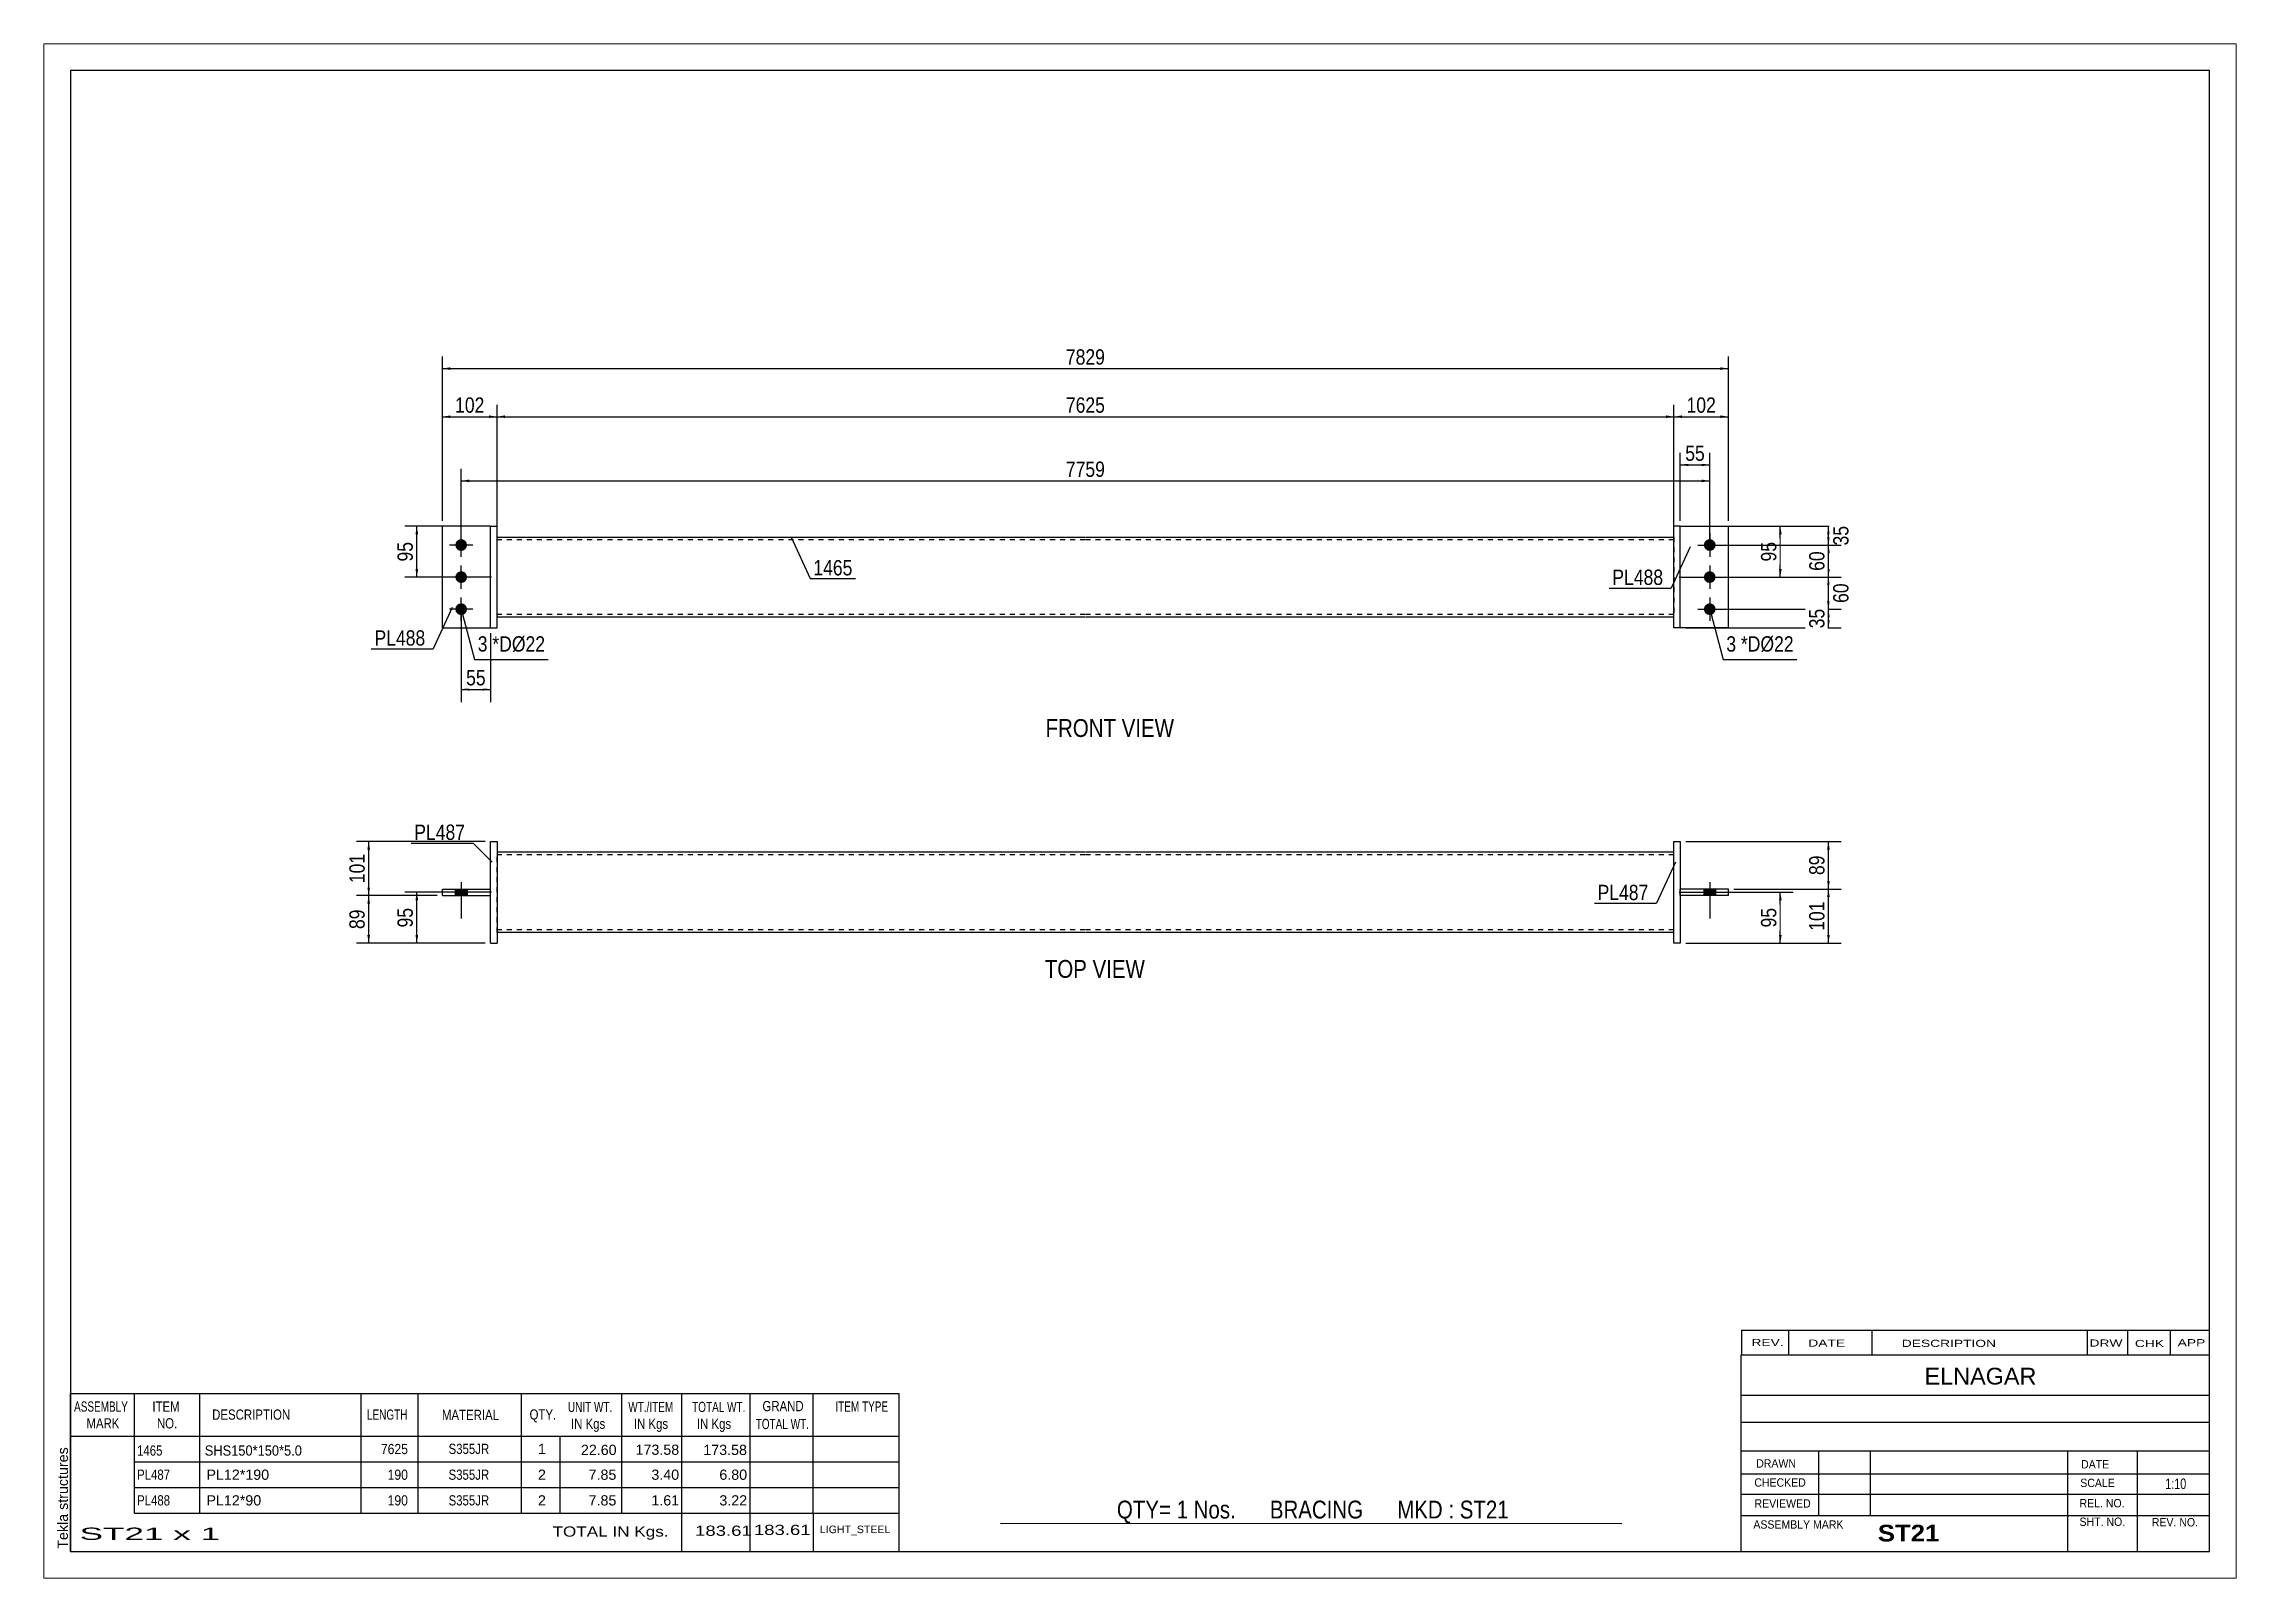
# Paper-space layout 'Layout1' of a CAD drawing. Header units: millimetres. Extents: x 0 to 410, y 0 to 287.
# The model-space entities are those that its viewports show. They can reach past a viewport. Long polylines and large blocks are cut down to what shows.
import ezdxf

# ---------------------------------------------------------------- set-up
doc = ezdxf.new("R2010")
doc.units = ezdxf.units.MM
doc.linetypes.add('DXK_LINE_DOT1', pattern=[1.8814, 0.9407, -0.9407])
doc.layers.add('Viewport layer', color=7, linetype='Continuous', plot=False)
doc.styles.add('Arial', font='ARIAL.TTF', dxfattribs={"height": 0.2})
doc.styles.add('Arial Bold', font='ARIALBD.TTF', dxfattribs={"height": 0.2})
doc.styles.add('Arial Narrow', font='ARIALN.TTF', dxfattribs={"height": 0.2})

# ---------------------------------------------------------------- blocks, each defined once
blk = doc.blocks.new('Unknown-629096181-3538')
at = {"color": 5, "linetype": 'Continuous'}
for p, q in [((405, 282), (5, 282)), ((5, 282), (5, 5)), ((405, 5), (405, 282)), ((5, 5), (405, 5))]:
    blk.add_line(p, q, dxfattribs=at)
at = {"color": 174, "linetype": 'Continuous', "style": 'Arial'}
blk.add_text('Tekla structures', height=1.9102, rotation=90, dxfattribs=at).set_placement((4.5, 5.5))
blk = doc.blocks.new('Unknown-629096181-11 - 3136')
at = {"color": 0, "linetype": 'Continuous'}
blk.add_wipeout([(211.4, 157.35), (211.4, 160.85), (187.34, 160.85), (187.34, 157.35)], dxfattribs=at)
at = {"color": 6, "linetype": 'Continuous', "style": 'Arial Narrow'}
blk.add_text('FRONT VIEW', height=3.34, dxfattribs=at).set_placement((187.34, 157.35))
blk = doc.blocks.new('Unknown-629096181-12 - 3162')
at = {"color": 0, "linetype": 'Continuous'}
blk.add_wipeout([(205.95, 112.29), (205.95, 115.79), (187.2, 115.79), (187.2, 112.29)], dxfattribs=at)
at = {"color": 6, "linetype": 'Continuous', "style": 'Arial Narrow'}
blk.add_text('TOP VIEW', height=3.34, dxfattribs=at).set_placement((187.2, 112.29))
blk = doc.blocks.new('Part-629096181-3152 - 3136')
at = {"color": 2, "linetype": 'Continuous'}
for p, q in [((306.05, 196.75), (315.05, 196.75)), ((315.05, 177.75), (315.05, 196.75)), ((315.05, 177.75), (306.05, 177.75))]:
    blk.add_line(p, q, dxfattribs=at)
at = {"color": 7, "linetype": 'DXK_LINE_DOT1'}
blk.add_line((306.05, 177.75), (306.05, 196.75), dxfattribs=at)
blk = doc.blocks.new('Part-629096181-3153 - 3136')
at = {"color": 2, "linetype": 'Continuous'}
for p, q in [((306.05, 196.75), (304.85, 196.75)), ((304.85, 177.75), (304.85, 196.75)), ((306.05, 177.75), (306.05, 196.75)), ((306.05, 177.75), (304.85, 177.75))]:
    blk.add_line(p, q, dxfattribs=at)
blk = doc.blocks.new('Part-629096181-3154 - 3136')
at = {"color": 2, "linetype": 'Continuous'}
for p, q in [((74.55, 177.75), (74.55, 196.75)), ((83.55, 196.75), (74.55, 196.75)), ((74.55, 177.75), (83.55, 177.75))]:
    blk.add_line(p, q, dxfattribs=at)
at = {"color": 7, "linetype": 'DXK_LINE_DOT1'}
blk.add_line((83.55, 177.75), (83.55, 196.75), dxfattribs=at)
blk = doc.blocks.new('Part-629096181-3155 - 3136')
at = {"color": 2, "linetype": 'Continuous'}
for p, q in [((83.55, 177.75), (83.55, 196.75)), ((83.55, 196.75), (84.75, 196.75)), ((84.75, 177.75), (84.75, 196.75)), ((83.55, 177.75), (84.75, 177.75))]:
    blk.add_line(p, q, dxfattribs=at)
blk = doc.blocks.new('Part-629096181-3156 - 3136')
at = {"color": 2, "linetype": 'Continuous'}
for p, q in [((84.75, 194.75), (194.75, 194.75)), ((194.85, 194.75), (304.85, 194.75)), ((194.75, 179.75), (84.75, 179.75)), ((304.85, 179.75), (194.85, 179.75))]:
    blk.add_line(p, q, dxfattribs=at)
at = {"color": 7, "linetype": 'DXK_LINE_DOT1'}
for p, q in [((84.75, 179.75), (84.75, 194.75)), ((194.75, 194.25), (84.75, 194.25)), ((304.85, 194.25), (194.85, 194.25)), ((304.85, 194.75), (304.85, 179.75)), ((194.75, 180.25), (84.75, 180.25)), ((304.85, 180.25), (194.85, 180.25))]:
    blk.add_line(p, q, dxfattribs=at)
blk = doc.blocks.new('Bolt-629096181-3157 - 3136')
at = {"linetype": 'Continuous'}
for points in [[(311.55, 194.35, -1), (311.55, 192.15, -1)], [(311.55, 188.35, -1), (311.55, 186.15, -1)], [(311.55, 182.35, -1), (311.55, 180.15, -1)]]:
    blk.add_hatch(color=3, dxfattribs=at).paths.add_polyline_path(points)
at = {"color": 3, "linetype": 'Continuous'}
for p, q in [((309.35, 193.25), (313.75, 193.25)), ((311.55, 195.45), (311.55, 191.05)), ((311.55, 189.45), (311.55, 185.05)), ((309.35, 187.25), (313.75, 187.25)), ((309.35, 181.25), (313.75, 181.25)), ((311.55, 183.45), (311.55, 179.05))]:
    blk.add_line(p, q, dxfattribs=at)
blk = doc.blocks.new('Bolt-629096181-3158 - 3136')
at = {"linetype": 'Continuous'}
for points in [[(78.05, 192.15, -1), (78.05, 194.35, -1)], [(78.05, 186.15, -1), (78.05, 188.35, -1)], [(78.05, 180.15, -1), (78.05, 182.35, -1)]]:
    blk.add_hatch(color=3, dxfattribs=at).paths.add_polyline_path(points)
at = {"color": 3, "linetype": 'Continuous'}
for p, q in [((80.25, 193.25), (75.85, 193.25)), ((78.05, 191.05), (78.05, 195.45)), ((78.05, 185.05), (78.05, 189.45)), ((80.25, 187.25), (75.85, 187.25)), ((80.25, 181.25), (75.85, 181.25)), ((78.05, 179.05), (78.05, 183.45))]:
    blk.add_line(p, q, dxfattribs=at)
blk = doc.blocks.new('Bolt-629096181-3168 - 3162')
at = {"linetype": 'Continuous'}
blk.add_hatch(color=3, dxfattribs=at).paths.add_polyline_path([(312.65, 128.89), (310.45, 128.89), (310.45, 127.69), (312.65, 127.69)])
blk.add_hatch(color=3, dxfattribs=at).paths.add_polyline_path([(312.65, 128.89), (310.45, 128.89), (310.45, 127.69), (312.65, 127.69)])
blk.add_hatch(color=3, dxfattribs=at).paths.add_polyline_path([(312.65, 128.89), (310.45, 128.89), (310.45, 127.69), (312.65, 127.69)])
at = {"color": 3, "linetype": 'Continuous'}
for p, q in [((310.45, 128.89), (310.45, 127.69)), ((310.45, 128.89), (310.45, 127.69)), ((310.45, 128.89), (310.45, 127.69)), ((311.55, 130.19), (311.55, 123.39)), ((311.55, 130.19), (311.55, 123.39)), ((311.55, 130.19), (311.55, 123.39)), ((312.65, 128.89), (312.65, 127.69)), ((312.65, 128.89), (312.65, 127.69)), ((312.65, 128.89), (312.65, 127.69))]:
    blk.add_line(p, q, dxfattribs=at)
blk = doc.blocks.new('Part-629096181-3163 - 3162')
at = {"color": 2, "linetype": 'Continuous'}
for p, q in [((315.05, 128.89), (306.05, 128.89)), ((306.05, 127.69), (306.05, 128.89)), ((315.05, 127.69), (306.05, 127.69)), ((315.05, 127.69), (315.05, 128.89))]:
    blk.add_line(p, q, dxfattribs=at)
blk = doc.blocks.new('Part-629096181-3164 - 3162')
at = {"color": 2, "linetype": 'Continuous'}
for p, q in [((304.85, 118.79), (304.85, 137.79)), ((304.85, 137.79), (306.05, 137.79)), ((306.05, 137.79), (306.05, 118.79)), ((306.05, 118.79), (304.85, 118.79))]:
    blk.add_line(p, q, dxfattribs=at)
blk = doc.blocks.new('Part-629096181-3165 - 3162')
at = {"color": 2, "linetype": 'Continuous'}
for p, q in [((74.55, 127.69), (74.55, 128.89)), ((74.55, 128.89), (83.55, 128.89)), ((74.55, 127.69), (83.55, 127.69)), ((83.55, 127.69), (83.55, 128.89))]:
    blk.add_line(p, q, dxfattribs=at)
blk = doc.blocks.new('Part-629096181-3166 - 3162')
at = {"color": 2, "linetype": 'Continuous'}
for p, q in [((83.55, 118.79), (83.55, 137.79)), ((83.55, 137.79), (84.75, 137.79)), ((84.75, 137.79), (84.75, 118.79)), ((83.55, 118.79), (84.75, 118.79))]:
    blk.add_line(p, q, dxfattribs=at)
blk = doc.blocks.new('Part-629096181-3167 - 3162')
at = {"color": 2, "linetype": 'Continuous'}
for p, q in [((194.75, 135.79), (84.75, 135.79)), ((304.85, 135.79), (194.85, 135.79)), ((194.75, 120.79), (84.75, 120.79)), ((304.85, 120.79), (194.85, 120.79))]:
    blk.add_line(p, q, dxfattribs=at)
at = {"color": 7, "linetype": 'DXK_LINE_DOT1'}
for p, q in [((84.75, 120.79), (84.75, 135.79)), ((304.85, 120.79), (304.85, 135.79)), ((194.75, 135.29), (84.75, 135.29)), ((304.85, 135.29), (194.85, 135.29)), ((194.75, 121.29), (84.75, 121.29)), ((304.85, 121.29), (194.85, 121.29))]:
    blk.add_line(p, q, dxfattribs=at)
blk = doc.blocks.new('Bolt-629096181-3169 - 3162')
at = {"linetype": 'Continuous'}
blk.add_hatch(color=3, dxfattribs=at).paths.add_polyline_path([(76.95, 127.69), (79.15, 127.69), (79.15, 128.89), (76.95, 128.89)])
blk.add_hatch(color=3, dxfattribs=at).paths.add_polyline_path([(76.95, 127.69), (79.15, 127.69), (79.15, 128.89), (76.95, 128.89)])
blk.add_hatch(color=3, dxfattribs=at).paths.add_polyline_path([(76.95, 127.69), (79.15, 127.69), (79.15, 128.89), (76.95, 128.89)])
at = {"color": 3, "linetype": 'Continuous'}
for p, q in [((76.95, 128.89), (76.95, 127.69)), ((76.95, 128.89), (76.95, 127.69)), ((76.95, 128.89), (76.95, 127.69)), ((78.05, 130.19), (78.05, 123.39)), ((78.05, 130.19), (78.05, 123.39)), ((78.05, 130.19), (78.05, 123.39)), ((79.15, 128.89), (79.15, 127.69)), ((79.15, 128.89), (79.15, 127.69)), ((79.15, 128.89), (79.15, 127.69))]:
    blk.add_line(p, q, dxfattribs=at)
blk = doc.blocks.new('StraightDimension-629096181-3175 - 3136')
at = {"linetype": 'Continuous'}
for points in [[(69.5, 195.25), (69.75, 196.75), (70, 195.25)], [(70, 188.75), (69.75, 187.25), (69.5, 188.75)]]:
    blk.add_hatch(color=7, dxfattribs=at).paths.add_polyline_path(points)
at = {"color": 7, "linetype": 'Continuous'}
for p, q in [((82.55, 196.75), (67.5, 196.75)), ((69.75, 187.25), (69.75, 196.75)), ((83.75, 187.25), (67.5, 187.25))]:
    blk.add_line(p, q, dxfattribs=at)
at = {"color": 0}
blk.add_wipeout([(69.6, 194.43), (65.4, 194.43), (65.4, 189.57), (69.6, 189.57)], dxfattribs=at)
at = {"color": 3, "style": 'Arial Narrow'}
blk.add_text('95', height=2.863, rotation=90.0002, dxfattribs=at).set_placement((69, 190.17))
blk = doc.blocks.new('StraightDimension-629096181-3219 - 3136')
at = {"linetype": 'Continuous'}
for points in [[(306.35, 217), (304.85, 217.25), (306.35, 217.5)], [(313.55, 217.5), (315.05, 217.25), (313.55, 217)]]:
    blk.add_hatch(color=7, dxfattribs=at).paths.add_polyline_path(points)
at = {"color": 7, "linetype": 'Continuous'}
for p, q in [((304.85, 195.75), (304.85, 219.5)), ((315.05, 197.75), (315.05, 219.5)), ((304.85, 217.25), (315.05, 217.25))]:
    blk.add_line(p, q, dxfattribs=at)
at = {"color": 0}
blk.add_wipeout([(313.29, 217.4), (313.29, 221.6), (306.61, 221.6), (306.61, 217.4)], dxfattribs=at)
at = {"color": 3, "style": 'Arial Narrow'}
blk.add_text('102', height=2.863, dxfattribs=at).set_placement((307.21, 218))
blk = doc.blocks.new('StraightDimension-629096181-3220 - 3136')
at = {"linetype": 'Continuous'}
for points in [[(86.25, 217), (84.75, 217.25), (86.25, 217.5)], [(303.35, 217.5), (304.85, 217.25), (303.35, 217)]]:
    blk.add_hatch(color=7, dxfattribs=at).paths.add_polyline_path(points)
at = {"color": 7, "linetype": 'Continuous'}
for p, q in [((84.75, 195.75), (84.75, 219.5)), ((304.85, 195.75), (304.85, 219.5)), ((84.75, 217.25), (304.85, 217.25))]:
    blk.add_line(p, q, dxfattribs=at)
at = {"color": 0}
blk.add_wipeout([(199.06, 217.4), (199.06, 221.6), (190.54, 221.6), (190.54, 217.4)], dxfattribs=at)
at = {"color": 3, "style": 'Arial Narrow'}
blk.add_text('7625', height=2.863, dxfattribs=at).set_placement((191.14, 218))
blk = doc.blocks.new('StraightDimension-629096181-3221 - 3136')
at = {"linetype": 'Continuous'}
for points in [[(76.05, 217), (74.55, 217.25), (76.05, 217.5)], [(83.25, 217.5), (84.75, 217.25), (83.25, 217)]]:
    blk.add_hatch(color=7, dxfattribs=at).paths.add_polyline_path(points)
at = {"color": 7, "linetype": 'Continuous'}
for p, q in [((74.55, 197.75), (74.55, 219.5)), ((84.75, 195.75), (84.75, 219.5)), ((74.55, 217.25), (84.75, 217.25))]:
    blk.add_line(p, q, dxfattribs=at)
at = {"color": 0}
blk.add_wipeout([(82.99, 217.4), (82.99, 221.6), (76.31, 221.6), (76.31, 217.4)], dxfattribs=at)
at = {"color": 3, "style": 'Arial Narrow'}
blk.add_text('102', height=2.863, dxfattribs=at).set_placement((76.91, 218))
blk = doc.blocks.new('StraightDimension-629096181-3181 - 3136')
at = {"linetype": 'Continuous'}
for points in [[(324.5, 195.25), (324.75, 196.75), (325, 195.25)], [(325, 188.75), (324.75, 187.25), (324.5, 188.75)]]:
    blk.add_hatch(color=7, dxfattribs=at).paths.add_polyline_path(points)
at = {"color": 7, "linetype": 'Continuous'}
for p, q in [((307.05, 196.75), (327.15, 196.75)), ((324.75, 187.25), (324.75, 196.75)), ((305.85, 187.25), (327.15, 187.25))]:
    blk.add_line(p, q, dxfattribs=at)
at = {"color": 0}
blk.add_wipeout([(324.6, 194.43), (320.4, 194.43), (320.4, 189.57), (324.6, 189.57)], dxfattribs=at)
at = {"color": 3, "style": 'Arial Narrow'}
blk.add_text('95', height=2.863, rotation=90.0002, dxfattribs=at).set_placement((324, 190.17))
blk = doc.blocks.new('StraightDimension-629096181-3186 - 3136')
at = {"linetype": 'Continuous'}
for points in [[(333.5, 195.25), (333.75, 196.75), (334, 195.25)], [(334, 194.75), (333.75, 193.25), (333.5, 194.75)]]:
    blk.add_hatch(color=7, dxfattribs=at).paths.add_polyline_path(points)
at = {"color": 7, "linetype": 'Continuous'}
for p, q in [((307.05, 196.75), (336, 196.75)), ((312.55, 193.25), (336, 193.25)), ((333.75, 193.25), (333.75, 196.75))]:
    blk.add_line(p, q, dxfattribs=at)
at = {"color": 0}
blk.add_wipeout([(338.1, 197.43), (333.9, 197.43), (333.9, 192.57), (338.1, 192.57)], dxfattribs=at)
at = {"color": 3, "style": 'Arial Narrow'}
blk.add_text('35', height=2.863, rotation=90.0002, dxfattribs=at).set_placement((337.5, 193.17))
blk = doc.blocks.new('StraightDimension-629096181-3187 - 3136')
at = {"linetype": 'Continuous'}
for points in [[(333.5, 191.75), (333.75, 193.25), (334, 191.75)], [(334, 188.75), (333.75, 187.25), (333.5, 188.75)]]:
    blk.add_hatch(color=7, dxfattribs=at).paths.add_polyline_path(points)
at = {"color": 7, "linetype": 'Continuous'}
for p, q in [((312.55, 193.25), (336.15, 193.25)), ((333.75, 187.25), (333.75, 193.25)), ((312.55, 187.25), (336.15, 187.25))]:
    blk.add_line(p, q, dxfattribs=at)
at = {"color": 0}
blk.add_wipeout([(333.6, 192.68), (329.4, 192.68), (329.4, 187.82), (333.6, 187.82)], dxfattribs=at)
at = {"color": 3, "style": 'Arial Narrow'}
blk.add_text('60', height=2.863, rotation=90.0002, dxfattribs=at).set_placement((333, 188.42))
blk = doc.blocks.new('StraightDimension-629096181-3188 - 3136')
at = {"linetype": 'Continuous'}
for points in [[(333.5, 185.75), (333.75, 187.25), (334, 185.75)], [(334, 182.75), (333.75, 181.25), (333.5, 182.75)]]:
    blk.add_hatch(color=7, dxfattribs=at).paths.add_polyline_path(points)
at = {"color": 7, "linetype": 'Continuous'}
for p, q in [((312.55, 187.25), (336, 187.25)), ((333.75, 181.25), (333.75, 187.25)), ((312.55, 181.25), (336, 181.25))]:
    blk.add_line(p, q, dxfattribs=at)
at = {"color": 0}
blk.add_wipeout([(338.1, 186.68), (333.9, 186.68), (333.9, 181.82), (338.1, 181.82)], dxfattribs=at)
at = {"color": 3, "style": 'Arial Narrow'}
blk.add_text('60', height=2.863, rotation=90.0002, dxfattribs=at).set_placement((337.5, 182.42))
blk = doc.blocks.new('StraightDimension-629096181-3189 - 3136')
at = {"linetype": 'Continuous'}
for points in [[(333.5, 179.75), (333.75, 181.25), (334, 179.75)], [(334, 179.25), (333.75, 177.75), (333.5, 179.25)]]:
    blk.add_hatch(color=7, dxfattribs=at).paths.add_polyline_path(points)
at = {"color": 7, "linetype": 'Continuous'}
for p, q in [((312.55, 181.25), (336.15, 181.25)), ((333.75, 177.75), (333.75, 181.25)), ((307.05, 177.75), (336.15, 177.75))]:
    blk.add_line(p, q, dxfattribs=at)
at = {"color": 0}
blk.add_wipeout([(333.6, 181.93), (329.4, 181.93), (329.4, 177.07), (333.6, 177.07)], dxfattribs=at)
at = {"color": 3, "style": 'Arial Narrow'}
blk.add_text('35', height=2.863, rotation=90.0002, dxfattribs=at).set_placement((333, 177.67))
blk = doc.blocks.new('StraightDimension-629096181-3202 - 3136')
at = {"linetype": 'Continuous'}
for points in [[(307.55, 208), (306.05, 208.25), (307.55, 208.5)], [(310.05, 208.5), (311.55, 208.25), (310.05, 208)]]:
    blk.add_hatch(color=7, dxfattribs=at).paths.add_polyline_path(points)
at = {"color": 7, "linetype": 'Continuous'}
for p, q in [((306.05, 197.75), (306.05, 210.5)), ((311.55, 194.25), (311.55, 210.5)), ((306.05, 208.25), (311.55, 208.25))]:
    blk.add_line(p, q, dxfattribs=at)
at = {"color": 0}
blk.add_wipeout([(311.23, 208.4), (311.23, 212.6), (306.37, 212.6), (306.37, 208.4)], dxfattribs=at)
at = {"color": 3, "style": 'Arial Narrow'}
blk.add_text('55', height=2.863, dxfattribs=at).set_placement((306.97, 209))
blk = doc.blocks.new('StraightDimension-629096181-3208 - 3136')
at = {"linetype": 'Continuous'}
for points in [[(79.55, 166), (78.05, 166.25), (79.55, 166.5)], [(82.05, 166.5), (83.55, 166.25), (82.05, 166)]]:
    blk.add_hatch(color=7, dxfattribs=at).paths.add_polyline_path(points)
at = {"color": 7, "linetype": 'Continuous'}
for p, q in [((78.05, 180.25), (78.05, 163.85)), ((83.55, 176.75), (83.55, 163.85)), ((78.05, 166.25), (83.55, 166.25))]:
    blk.add_line(p, q, dxfattribs=at)
at = {"color": 0}
blk.add_wipeout([(83.23, 166.4), (83.23, 170.6), (78.37, 170.6), (78.37, 166.4)], dxfattribs=at)
at = {"color": 3, "style": 'Arial Narrow'}
blk.add_text('55', height=2.863, dxfattribs=at).set_placement((78.97, 167))
blk = doc.blocks.new('StraightDimension-629096181-3213 - 3136')
at = {"linetype": 'Continuous'}
for points in [[(79.55, 205), (78.05, 205.25), (79.55, 205.5)], [(310.05, 205.5), (311.55, 205.25), (310.05, 205)]]:
    blk.add_hatch(color=7, dxfattribs=at).paths.add_polyline_path(points)
at = {"color": 7, "linetype": 'Continuous'}
for p, q in [((78.05, 194.25), (78.05, 207.5)), ((78.05, 205.25), (311.55, 205.25)), ((311.55, 194.25), (311.55, 207.5))]:
    blk.add_line(p, q, dxfattribs=at)
at = {"color": 0}
blk.add_wipeout([(199.06, 205.4), (199.06, 209.6), (190.54, 209.6), (190.54, 205.4)], dxfattribs=at)
at = {"color": 3, "style": 'Arial Narrow'}
blk.add_text('7759', height=2.863, dxfattribs=at).set_placement((191.14, 206))
blk = doc.blocks.new('StraightDimension-629096181-3227 - 3136')
at = {"linetype": 'Continuous'}
for points in [[(76.05, 226), (74.55, 226.25), (76.05, 226.5)], [(313.55, 226.5), (315.05, 226.25), (313.55, 226)]]:
    blk.add_hatch(color=7, dxfattribs=at).paths.add_polyline_path(points)
at = {"color": 7, "linetype": 'Continuous'}
for p, q in [((74.55, 197.75), (74.55, 228.5)), ((74.55, 226.25), (315.05, 226.25)), ((315.05, 197.75), (315.05, 228.5))]:
    blk.add_line(p, q, dxfattribs=at)
at = {"color": 0}
blk.add_wipeout([(199.06, 226.4), (199.06, 230.6), (190.54, 230.6), (190.54, 226.4)], dxfattribs=at)
at = {"color": 3, "style": 'Arial Narrow'}
blk.add_text('7829', height=2.863, dxfattribs=at).set_placement((191.14, 227))
blk = doc.blocks.new('StraightDimension-629096181-3231 - 3162')
at = {"linetype": 'Continuous'}
for points in [[(69.5, 126.79), (69.75, 128.29), (70, 126.79)], [(70, 120.29), (69.75, 118.79), (69.5, 120.29)]]:
    blk.add_hatch(color=7, dxfattribs=at).paths.add_polyline_path(points)
at = {"color": 7, "linetype": 'Continuous'}
for p, q in [((83.75, 128.29), (67.5, 128.29)), ((69.75, 118.79), (69.75, 128.29)), ((82.55, 118.79), (67.5, 118.79))]:
    blk.add_line(p, q, dxfattribs=at)
at = {"color": 0}
blk.add_wipeout([(69.6, 125.97), (65.4, 125.97), (65.4, 121.12), (69.6, 121.12)], dxfattribs=at)
at = {"color": 3, "style": 'Arial Narrow'}
blk.add_text('95', height=2.863, rotation=90.0002, dxfattribs=at).set_placement((69, 121.72))
blk = doc.blocks.new('StraightDimension-629096181-3236 - 3162')
at = {"linetype": 'Continuous'}
for points in [[(324.5, 126.79), (324.75, 128.29), (325, 126.79)], [(325, 120.29), (324.75, 118.79), (324.5, 120.29)]]:
    blk.add_hatch(color=7, dxfattribs=at).paths.add_polyline_path(points)
at = {"color": 7, "linetype": 'Continuous'}
for p, q in [((305.85, 128.29), (327.15, 128.29)), ((324.75, 118.79), (324.75, 128.29)), ((307.05, 118.79), (327.15, 118.79))]:
    blk.add_line(p, q, dxfattribs=at)
at = {"color": 0}
blk.add_wipeout([(324.6, 125.97), (320.4, 125.97), (320.4, 121.12), (324.6, 121.12)], dxfattribs=at)
at = {"color": 3, "style": 'Arial Narrow'}
blk.add_text('95', height=2.863, rotation=90.0002, dxfattribs=at).set_placement((324, 121.72))
blk = doc.blocks.new('StraightDimension-629096181-3241 - 3162')
at = {"linetype": 'Continuous'}
for points in [[(333.5, 136.29), (333.75, 137.79), (334, 136.29)], [(334, 130.39), (333.75, 128.89), (333.5, 130.39)]]:
    blk.add_hatch(color=7, dxfattribs=at).paths.add_polyline_path(points)
at = {"color": 7, "linetype": 'Continuous'}
for p, q in [((307.05, 137.79), (336.15, 137.79)), ((333.75, 128.89), (333.75, 137.79)), ((316.05, 128.89), (336.15, 128.89))]:
    blk.add_line(p, q, dxfattribs=at)
at = {"color": 0}
blk.add_wipeout([(333.6, 135.77), (329.4, 135.77), (329.4, 130.92), (333.6, 130.92)], dxfattribs=at)
at = {"color": 3, "style": 'Arial Narrow'}
blk.add_text('89', height=2.863, rotation=90.0002, dxfattribs=at).set_placement((333, 131.52))
blk = doc.blocks.new('StraightDimension-629096181-3242 - 3162')
at = {"linetype": 'Continuous'}
for points in [[(333.5, 127.39), (333.75, 128.89), (334, 127.39)], [(334, 120.29), (333.75, 118.79), (333.5, 120.29)]]:
    blk.add_hatch(color=7, dxfattribs=at).paths.add_polyline_path(points)
at = {"color": 7, "linetype": 'Continuous'}
for p, q in [((316.05, 128.89), (336.15, 128.89)), ((333.75, 118.79), (333.75, 128.89)), ((307.05, 118.79), (336.15, 118.79))]:
    blk.add_line(p, q, dxfattribs=at)
at = {"color": 0}
blk.add_wipeout([(333.6, 127.19), (329.4, 127.19), (329.4, 120.5), (333.6, 120.5)], dxfattribs=at)
at = {"color": 3, "style": 'Arial Narrow'}
blk.add_text('101', height=2.863, rotation=90.0002, dxfattribs=at).set_placement((333, 121.1))
blk = doc.blocks.new('StraightDimension-629096181-3249 - 3162')
at = {"linetype": 'Continuous'}
for points in [[(60.5, 136.29), (60.75, 137.79), (61, 136.29)], [(61, 129.19), (60.75, 127.69), (60.5, 129.19)]]:
    blk.add_hatch(color=7, dxfattribs=at).paths.add_polyline_path(points)
at = {"color": 7, "linetype": 'Continuous'}
for p, q in [((82.55, 137.79), (58.5, 137.79)), ((60.75, 127.69), (60.75, 137.79)), ((73.55, 127.69), (58.5, 127.69))]:
    blk.add_line(p, q, dxfattribs=at)
at = {"color": 0}
blk.add_wipeout([(60.6, 136.09), (56.4, 136.09), (56.4, 129.4), (60.6, 129.4)], dxfattribs=at)
at = {"color": 3, "style": 'Arial Narrow'}
blk.add_text('101', height=2.863, rotation=90.0002, dxfattribs=at).set_placement((60, 130))
blk = doc.blocks.new('StraightDimension-629096181-3250 - 3162')
at = {"linetype": 'Continuous'}
for points in [[(60.5, 126.19), (60.75, 127.69), (61, 126.19)], [(61, 120.29), (60.75, 118.79), (60.5, 120.29)]]:
    blk.add_hatch(color=7, dxfattribs=at).paths.add_polyline_path(points)
at = {"color": 7, "linetype": 'Continuous'}
for p, q in [((73.55, 127.69), (58.5, 127.69)), ((60.75, 118.79), (60.75, 127.69)), ((82.55, 118.79), (58.5, 118.79))]:
    blk.add_line(p, q, dxfattribs=at)
at = {"color": 0}
blk.add_wipeout([(60.6, 125.67), (56.4, 125.67), (56.4, 120.82), (60.6, 120.82)], dxfattribs=at)
at = {"color": 3, "style": 'Arial Narrow'}
blk.add_text('89', height=2.863, rotation=90.0002, dxfattribs=at).set_placement((60, 121.42))
blk = doc.blocks.new('CBS_NAME_BLOG-629096181-3554')
at = {"color": 7, "linetype": 'Continuous'}
for p, q in [((317.41, 41.75), (404.93, 41.75)), ((317.41, 5.04), (317.41, 41.75)), ((317.41, 34.21), (404.93, 34.21)), ((317.48, 29.16), (405, 29.16)), ((317.41, 23.79), (404.93, 23.79)), ((331.93, 11.68), (331.93, 23.78)), ((341.62, 11.71), (341.62, 23.78)), ((378.53, 5.04), (378.53, 23.77)), ((391.58, 5.04), (391.58, 23.78)), ((317.42, 19.49), (405, 19.51)), ((317.41, 15.74), (404.93, 15.74)), ((317.41, 11.7), (404.93, 11.7)), ((317.41, 5), (405, 5))]:
    blk.add_line(p, q, dxfattribs=at)
at = {"color": 3, "linetype": 'Continuous', "style": 'Arial'}
blk.add_text('ELNAGAR', height=3.133, dxfattribs=at).set_placement((351.73, 36.22))
at = {"color": 3, "linetype": 'Continuous'}
for s, height, style, width, p in [('DRAWN', 1.566, 'Arial', 0.9, (320.24, 20.68)), ('DATE', 1.566, 'Arial', 0.9, (381, 20.52)), ('CHECKED', 1.566, 'Arial', 0.9, (319.89, 17.11)), ('SCALE', 1.566, 'Arial', 0.9, (380.85, 17.04)), ('1:10', 1.957, 'Arial Narrow', 0.9, (396.74, 16.68)), ('REVIEWED', 1.566, 'Arial', 0.9, (319.93, 13.19)), ('REL. NO.', 1.566, 'Arial', 0.9, (380.71, 13.24)), ('ASSEMBLY MARK', 1.5663, 'Arial', 0.9, (319.71, 9.26)), ('ST21', 3.131, 'Arial Bold', 1.1, (342.99, 6.86)), ('SHT. NO.', 1.566, 'Arial', 0.9, (380.71, 9.77)), ('REV. NO.', 1.566, 'Arial', 0.9, (394.23, 9.68))]:
    blk.add_text(s, height=height, dxfattribs=dict(at, style=style, width=width)).set_placement(p)
blk = doc.blocks.new('CBS_BOM-629096181-3552')
at = {"color": 7, "linetype": 'Continuous'}
for p, q in [((4.97, 26.57), (4.97, 34.57)), ((4.97, 34.57), (159.89, 34.57)), ((16.97, 26.57), (16.97, 34.57)), ((29.16, 26.57), (29.16, 34.57)), ((59.32, 26.57), (59.32, 34.57)), ((70, 26.57), (70, 34.57)), ((89.32, 26.57), (89.32, 34.57)), ((108.12, 26.57), (108.12, 34.57)), ((119.33, 26.57), (119.33, 34.57)), ((132.12, 26.57), (132.12, 34.57)), ((143.87, 26.57), (143.87, 34.57)), ((159.89, 34.56), (159.89, 26.58)), ((4.97, 26.57), (159.89, 26.57)), ((4.97, 21.77), (4.97, 26.57)), ((16.97, 21.77), (16.97, 26.57)), ((29.16, 21.77), (29.16, 26.57)), ((59.32, 21.77), (59.32, 26.57)), ((70, 21.77), (70, 26.57)), ((89.32, 21.77), (89.32, 26.57)), ((96.58, 21.77), (96.58, 26.57)), ((108.12, 21.77), (108.12, 26.57)), ((119.33, 21.77), (119.33, 26.57)), ((132.12, 21.77), (132.12, 26.57)), ((143.89, 21.77), (143.89, 26.57)), ((159.89, 26.57), (159.89, 21.77)), ((4.97, 16.97), (4.97, 21.77)), ((16.97, 21.77), (159.89, 21.77)), ((16.97, 16.97), (16.97, 21.77)), ((29.16, 16.97), (29.16, 21.77)), ((59.32, 16.97), (59.32, 21.77)), ((70, 16.97), (70, 21.77)), ((89.32, 16.97), (89.32, 21.77)), ((96.58, 16.97), (96.58, 21.77)), ((108.12, 16.97), (108.12, 21.77)), ((119.33, 16.97), (119.33, 21.77)), ((132.12, 16.97), (132.12, 21.77)), ((143.89, 16.97), (143.89, 21.77)), ((159.89, 21.76), (159.89, 16.97)), ((4.97, 12.17), (4.97, 16.97)), ((16.97, 16.97), (159.89, 16.97)), ((16.97, 12.17), (16.97, 16.97)), ((29.16, 12.17), (29.16, 16.97)), ((59.32, 12.17), (59.32, 16.97)), ((70, 12.17), (70, 16.97)), ((89.32, 12.17), (89.32, 16.97)), ((96.58, 12.17), (96.58, 16.97)), ((108.12, 12.17), (108.12, 16.97)), ((119.33, 12.17), (119.33, 16.97)), ((132.12, 12.17), (132.12, 16.97)), ((143.89, 12.17), (143.89, 16.97)), ((159.89, 16.96), (159.89, 12.17)), ((4.97, 4.97), (4.97, 12.15)), ((16.97, 12.17), (159.89, 12.17)), ((119.33, 4.97), (119.33, 12.15)), ((132.12, 4.97), (132.12, 12.15)), ((143.93, 4.97), (143.93, 12.15)), ((159.89, 12.17), (159.89, 4.97)), ((4.97, 4.97), (159.89, 4.97))]:
    blk.add_line(p, q, dxfattribs=at)
at = {"color": 3, "linetype": 'Continuous', "style": 'Arial'}
for s, height, width, p in [('ASSEMBLY', 1.91, 0.7, (5.65, 31.14)), ('ITEM', 1.91, 0.8, (20.3, 31.14)), ('UNIT WT.', 1.91, 0.7, (98.01, 31.07)), ('WT./ITEM', 1.91, 0.7, (109.3, 31.07)), ('TOTAL WT.', 1.91, 0.7, (121.24, 31.07)), ('GRAND', 1.91, 0.8, (134.39, 31.23)), ('ITEM TYPE', 1.91, 0.7, (148.03, 31.15)), ('MARK', 1.91, 0.8, (7.97, 28.01)), ('NO.', 1.91, 0.8, (21.15, 28.01)), ('DESCRIPTION', 1.9102, 0.8, (31.48, 29.64)), ('LENGTH', 1.91, 0.7, (60.43, 29.64)), ('MATERIAL', 1.91, 0.8, (74.45, 29.59)), ('QTY.', 1.91, 0.8, (90.84, 29.67)), ('IN Kgs', 1.91, 0.8, (98.59, 27.93)), ('IN Kgs', 1.91, 0.8, (110.34, 27.93)), ('IN Kgs', 1.91, 0.8, (122.13, 27.93)), ('TOTAL WT.', 1.91, 0.7, (133.13, 27.89))]:
    blk.add_text(s, height=height, dxfattribs=dict(at, width=width)).set_placement(p)
at = {"color": 7, "linetype": 'Continuous', "style": 'Arial'}
for s, height, width, p in [('1465', 1.91, 0.8, (17.43, 22.92)), ('SHS150*150*5.0', 1.9102, 0.9, (30.1, 22.92)), ('7625', 1.91, 0.85, (63.04, 23.2)), ('S355JR', 1.91, 0.8, (75.69, 23.23)), ('PL487', 1.91, 0.8, (17.43, 18.4)), ('190', 1.91, 0.85, (64.3, 18.4)), ('S355JR', 1.91, 0.8, (75.69, 18.4)), ('PL488', 1.91, 0.8, (17.43, 13.6)), ('190', 1.91, 0.85, (64.3, 13.6)), ('S355JR', 1.91, 0.8, (75.69, 13.6))]:
    blk.add_text(s, height=height, dxfattribs=dict(at, width=width)).set_placement(p)
for s, p in [('1', (92.41, 23.23)), ('22.60', (100.44, 23.04)), ('173.58', (110.66, 23.07)), ('173.58', (123.33, 23.04)), ('PL12*190', (30.41, 18.4)), ('2', (92.41, 18.4)), ('7.85', (101.88, 18.4)), ('3.40', (113.62, 18.4)), ('6.80', (126.33, 18.4)), ('PL12*90', (30.41, 13.6)), ('2', (92.41, 13.6)), ('7.85', (101.88, 13.6)), ('1.61', (113.62, 13.6)), ('3.22', (126.33, 13.6))]:
    blk.add_text(s, height=1.91, dxfattribs=at).set_placement(p)
at = {"color": 6, "linetype": 'Continuous', "style": 'Arial'}
for s, height, width, p in [('ST21 x 1', 2.292, 2.05, (6.69, 7.16)), ('TOTAL IN Kgs.', 1.9102, 1.2, (95.13, 7.77)), ('183.61', 1.91, 1.3, (121.79, 7.92)), ('183.61', 1.91, 1.3, (132.79, 8.08))]:
    blk.add_text(s, height=height, dxfattribs=dict(at, width=width)).set_placement(p)
blk.add_text('LIGHT_STEEL', height=1.4135, dxfattribs=at).set_placement((145.14, 8.42))
blk = doc.blocks.new('CBS_CALLOFF-629096181-3553')
at = {"color": 7, "linetype": 'Continuous'}
blk.add_line((178.88, 10.27), (295.11, 10.25), dxfattribs=at)
at = {"color": 3, "linetype": 'Continuous', "style": 'Arial Narrow'}
blk.add_text('QTY= 1 Nos.      BRACING      MKD : ST21', height=3.3405, dxfattribs=at).set_placement((200.68, 11.16))
blk = doc.blocks.new('CBS_REVISION-629096181-3555')
at = {"color": 7, "linetype": 'Continuous'}
for p, q in [((317.49, 46.38), (404.99, 46.38)), ((317.49, 46.38), (317.49, 41.75)), ((326.29, 46.38), (326.29, 41.75)), ((341.88, 46.38), (341.88, 41.81)), ((382.14, 46.38), (382.14, 41.75)), ((389.68, 46.38), (389.68, 41.75)), ((397.63, 46.38), (397.63, 41.75)), ((317.49, 41.75), (404.99, 41.75))]:
    blk.add_line(p, q, dxfattribs=at)
at = {"color": 7, "style": 'Arial Narrow', "width": 1.7}
for s, height, p in [('REV.', 1.326, (319.35, 43.43)), ('DATE', 1.326, (329.98, 43.31)), ('DESCRIPTION', 1.3257, (347.46, 43.26)), ('DRW', 1.326, (382.57, 43.32)), ('CHK', 1.326, (391.06, 43.23)), ('APP', 1.326, (399.06, 43.38))]:
    blk.add_text(s, height=height, dxfattribs=at).set_placement(p)
blk = doc.blocks.new('Mark-629096181-3262 - 3136')
at = {"color": 0}
blk.add_wipeout([(302.84, 185.79), (302.84, 188.79), (293.34, 188.79), (293.34, 185.79)], dxfattribs=at)
blk.add_wipeout([(302.84, 185.79), (302.84, 188.79), (293.34, 188.79), (293.34, 185.79)], dxfattribs=at)
at = {"color": 7, "linetype": 'Continuous'}
for p in [(307.88, 192.92), (292.74, 185.19)]:
    blk.add_line(p, (304.34, 185.19), dxfattribs=at)
at = {"color": 3, "style": 'Arial Narrow'}
blk.add_text('PL488', height=2.863, dxfattribs=at).set_placement((293.34, 185.79))
blk = doc.blocks.new('Mark-629096181-3265 - 3136')
at = {"color": 0}
blk.add_wipeout([(71.34, 174.44), (71.34, 177.44), (61.84, 177.44), (61.84, 174.44)], dxfattribs=at)
blk.add_wipeout([(71.34, 174.44), (71.34, 177.44), (61.84, 177.44), (61.84, 174.44)], dxfattribs=at)
at = {"color": 7, "linetype": 'Continuous'}
for p in [(76.38, 181.58), (61.24, 173.84)]:
    blk.add_line(p, (72.84, 173.84), dxfattribs=at)
at = {"color": 3, "style": 'Arial Narrow'}
blk.add_text('PL488', height=2.863, dxfattribs=at).set_placement((61.84, 174.44))
blk = doc.blocks.new('Mark-629096181-3268 - 3136')
at = {"color": 0}
blk.add_wipeout([(151.22, 187.57), (151.22, 190.57), (143.91, 190.57), (143.91, 187.57)], dxfattribs=at)
blk.add_wipeout([(151.22, 187.57), (151.22, 190.57), (143.91, 190.57), (143.91, 187.57)], dxfattribs=at)
at = {"color": 7, "linetype": 'Continuous'}
for p, q in [((139.77, 194.7), (143.31, 186.97)), ((143.31, 186.97), (151.82, 186.97))]:
    blk.add_line(p, q, dxfattribs=at)
at = {"color": 3, "style": 'Arial Narrow'}
blk.add_text('1465', height=2.863, dxfattribs=at).set_placement((143.91, 187.57))
blk = doc.blocks.new('Mark-629096181-3274 - 3136')
at = {"color": 0}
blk.add_wipeout([(316.48, 173.32), (316.48, 176.32), (314.65, 176.32), (314.65, 173.32)], dxfattribs=at)
blk.add_wipeout([(316.48, 173.32), (316.48, 176.32), (314.65, 176.32), (314.65, 173.32)], dxfattribs=at)
at = {"color": 7, "linetype": 'Continuous'}
blk.add_line((311.55, 181.25), (314.05, 171.82), dxfattribs=at)
at = {"color": 0}
blk.add_wipeout([(321.03, 173.32), (321.03, 176.32), (317.38, 176.32), (317.38, 173.32)], dxfattribs=at)
blk.add_wipeout([(321.03, 173.32), (321.03, 176.32), (317.38, 176.32), (317.38, 173.32)], dxfattribs=at)
at = {"color": 3, "style": 'Arial Narrow'}
blk.add_text('3', height=2.86, dxfattribs=at).set_placement((314.65, 173.32))
at = {"color": 0}
blk.add_wipeout([(327.24, 173.32), (327.24, 176.32), (321.03, 176.32), (321.03, 173.32)], dxfattribs=at)
blk.add_wipeout([(327.24, 173.32), (327.24, 176.32), (321.03, 176.32), (321.03, 173.32)], dxfattribs=at)
at = {"color": 7, "linetype": 'Continuous'}
blk.add_line((314.05, 171.82), (327.84, 171.82), dxfattribs=at)
at = {"color": 3, "style": 'Arial Narrow'}
for s, p in [('*D', (317.38, 173.32)), ('Ø22', (321.03, 173.32))]:
    blk.add_text(s, height=2.863, dxfattribs=at).set_placement(p)
blk = doc.blocks.new('Mark-629096181-3275 - 3136')
at = {"color": 0}
blk.add_wipeout([(82.98, 173.32), (82.98, 176.32), (81.15, 176.32), (81.15, 173.32)], dxfattribs=at)
blk.add_wipeout([(82.98, 173.32), (82.98, 176.32), (81.15, 176.32), (81.15, 173.32)], dxfattribs=at)
at = {"color": 7, "linetype": 'Continuous'}
blk.add_line((78.05, 181.25), (80.55, 171.82), dxfattribs=at)
at = {"color": 0}
blk.add_wipeout([(87.53, 173.32), (87.53, 176.32), (83.88, 176.32), (83.88, 173.32)], dxfattribs=at)
blk.add_wipeout([(87.53, 173.32), (87.53, 176.32), (83.88, 176.32), (83.88, 173.32)], dxfattribs=at)
at = {"color": 3, "style": 'Arial Narrow'}
blk.add_text('3', height=2.86, dxfattribs=at).set_placement((81.15, 173.32))
at = {"color": 0}
blk.add_wipeout([(93.74, 173.32), (93.74, 176.32), (87.53, 176.32), (87.53, 173.32)], dxfattribs=at)
blk.add_wipeout([(93.74, 173.32), (93.74, 176.32), (87.53, 176.32), (87.53, 173.32)], dxfattribs=at)
at = {"color": 7, "linetype": 'Continuous'}
blk.add_line((80.55, 171.82), (94.34, 171.82), dxfattribs=at)
at = {"color": 3, "style": 'Arial Narrow'}
for s, p in [('*D', (83.88, 173.32)), ('Ø22', (87.53, 173.32))]:
    blk.add_text(s, height=2.863, dxfattribs=at).set_placement(p)
blk = doc.blocks.new('Mark-629096181-3256 - 3162')
at = {"color": 0}
blk.add_wipeout([(300.08, 126.83), (300.08, 129.83), (290.58, 129.83), (290.58, 126.83)], dxfattribs=at)
blk.add_wipeout([(300.08, 126.83), (300.08, 129.83), (290.58, 129.83), (290.58, 126.83)], dxfattribs=at)
at = {"color": 7, "linetype": 'Continuous'}
for p in [(305.12, 133.96), (289.98, 126.23)]:
    blk.add_line(p, (301.58, 126.23), dxfattribs=at)
at = {"color": 3, "style": 'Arial Narrow'}
blk.add_text('PL487', height=2.863, dxfattribs=at).set_placement((290.58, 126.83))
blk = doc.blocks.new('Mark-629096181-3259 - 3162')
at = {"color": 0}
blk.add_wipeout([(78.78, 138.1), (78.78, 141.1), (69.28, 141.1), (69.28, 138.1)], dxfattribs=at)
blk.add_wipeout([(78.78, 138.1), (78.78, 141.1), (69.28, 141.1), (69.28, 138.1)], dxfattribs=at)
at = {"color": 7, "linetype": 'Continuous'}
for p in [(68.68, 137.5), (83.82, 133.96)]:
    blk.add_line(p, (80.28, 137.5), dxfattribs=at)
at = {"color": 3, "style": 'Arial Narrow'}
blk.add_text('PL487', height=2.863, dxfattribs=at).set_placement((69.28, 138.1))

msp = doc.modelspace()

# ---------------------------------------------------------------- block references
for name in ['Unknown-629096181-3538', 'Part-629096181-3154 - 3136', 'Bolt-629096181-3158 - 3136', 'Part-629096181-3155 - 3136', 'Part-629096181-3156 - 3136', 'Part-629096181-3153 - 3136', 'Part-629096181-3152 - 3136', 'Bolt-629096181-3157 - 3136', 'Part-629096181-3166 - 3162', 'Part-629096181-3167 - 3162', 'Part-629096181-3164 - 3162', 'Part-629096181-3165 - 3162', 'Bolt-629096181-3169 - 3162', 'Part-629096181-3163 - 3162', 'Bolt-629096181-3168 - 3162', 'CBS_REVISION-629096181-3555', 'CBS_NAME_BLOG-629096181-3554', 'CBS_BOM-629096181-3552', 'CBS_CALLOFF-629096181-3553']:
    msp.add_blockref(name, (0, 0))

# ---------------------------------------------------------------- next in the draw order: block references
for name in ['StraightDimension-629096181-3219 - 3136', 'StraightDimension-629096181-3175 - 3136', 'StraightDimension-629096181-3208 - 3136', 'Unknown-629096181-11 - 3136', 'StraightDimension-629096181-3231 - 3162', 'StraightDimension-629096181-3236 - 3162', 'Unknown-629096181-12 - 3162']:
    msp.add_blockref(name, (0, 0))

# ---------------------------------------------------------------- next in the draw order: block references
for name in ['StraightDimension-629096181-3220 - 3136', 'Mark-629096181-3265 - 3136', 'StraightDimension-629096181-3249 - 3162', 'StraightDimension-629096181-3241 - 3162']:
    msp.add_blockref(name, (0, 0))

# ---------------------------------------------------------------- next in the draw order: block references
for name in ['StraightDimension-629096181-3221 - 3136', 'StraightDimension-629096181-3181 - 3136', 'Mark-629096181-3275 - 3136', 'Mark-629096181-3259 - 3162', 'StraightDimension-629096181-3250 - 3162', 'StraightDimension-629096181-3242 - 3162']:
    msp.add_blockref(name, (0, 0))

# ---------------------------------------------------------------- next in the draw order: block references
for name in ['StraightDimension-629096181-3186 - 3136', 'Mark-629096181-3256 - 3162']:
    msp.add_blockref(name, (0, 0))

# ---------------------------------------------------------------- next in the draw order: block references
msp.add_blockref('StraightDimension-629096181-3187 - 3136', (0, 0))

# ---------------------------------------------------------------- next in the draw order: block references
for name in ['StraightDimension-629096181-3202 - 3136', 'StraightDimension-629096181-3188 - 3136']:
    msp.add_blockref(name, (0, 0))

# ---------------------------------------------------------------- next in the draw order: block references
for name in ['StraightDimension-629096181-3213 - 3136', 'StraightDimension-629096181-3189 - 3136']:
    msp.add_blockref(name, (0, 0))

# ---------------------------------------------------------------- next in the draw order: block references
for name in ['StraightDimension-629096181-3227 - 3136', 'Mark-629096181-3268 - 3136', 'Mark-629096181-3262 - 3136', 'Mark-629096181-3274 - 3136']:
    msp.add_blockref(name, (0, 0))

psp = doc.layouts.get("Layout1")

# ---------------------------------------------------------------- viewports
at = {"layer": 'Viewport layer', "view_target_point": (205, 143.5)}
psp.add_viewport(center=(205, 143.5), size=(410, 287), view_center_point=(0, 0), view_height=287, dxfattribs=at)

doc.saveas('drawing.dxf')
